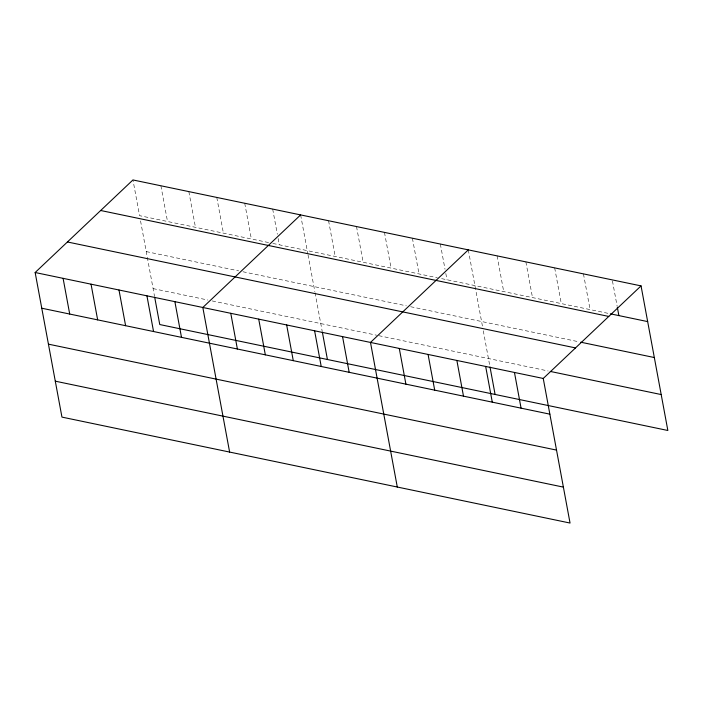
<?xml version="1.0" encoding="UTF-8"?>
<svg xmlns="http://www.w3.org/2000/svg" width="703" height="703" viewBox="0 0 703 703"><rect width="100%" height="100%" fill="white"/><g stroke="black" fill="none" stroke-linecap="round" stroke-linejoin="round"><path stroke-width="0.53" stroke-dasharray="3.52 2.64" d="M268.555 242.553L139.572 215.663L132.955 179.95M272.852 243.449L437.301 277.738M441.598 278.634L610.345 313.819M146.233 251.595L238.669 270.866M242.966 271.762L406.343 305.823M410.64 306.719L578.613 341.746M153.096 288.608L207.912 300.04M212.209 300.937L376.659 335.226M378.803 335.674L548.155 370.982M612.454 280.945L617.129 306.148M583.464 273.889L590.089 309.592M554.676 267.887L561.293 303.591M525.879 261.876L532.505 297.589M497.091 255.874L503.708 291.587M468.295 249.873L482.53 326.658M483.295 330.77L489.806 365.929M440.35 244.046L445.025 269.249M445.807 273.458L446.967 279.759M412.406 238.22L419.023 273.933M384.462 232.394L391.079 268.107M356.518 226.568L363.135 262.272M328.573 220.742L335.19 256.446M300.629 214.916L307.835 253.792M308.028 254.846L314.856 291.692M315.049 292.72L322.141 330.972M272.685 209.09L277.351 234.292M278.133 238.493L279.302 244.793M244.732 203.255L251.358 238.967M216.788 197.429L223.405 233.141M188.843 191.603L195.46 227.315M160.899 185.777L167.516 221.489M140.556 220.944L154.467 296.007"/><path stroke-width="1.05" d="M641.048 285.893L543.243 378.46L570.045 523.05L61.952 417.107L35.15 272.518L132.955 179.95L641.048 285.893L667.85 430.482L159.757 324.54L154.66 297.07M300.629 214.916L202.824 307.475L229.617 452.064M468.295 249.873L370.49 342.44L397.292 487.03M610.345 313.819L647.674 321.605M100.678 210.496L608.78 316.438M580.748 342.194L654.326 357.537M67.426 241.973L575.52 347.915M550.291 371.43L661.189 394.559M35.15 272.518L543.243 378.46M41.767 308.222L549.869 414.164M48.428 344.154L556.521 450.096M55.291 381.175L563.384 487.117M617.322 307.193L618.877 315.603M514.455 372.449L521.072 408.162M490.009 366.992L495.097 394.462M485.659 366.448L492.285 402.16M456.871 360.446L463.488 396.158M428.074 354.444L434.7 390.156M399.286 348.442L405.903 384.146M342.546 336.614L349.171 372.318M322.334 332.027L327.422 359.505M314.601 330.779L321.218 366.491M286.657 324.953L293.274 360.665M258.713 319.127L265.33 354.839M230.769 313.301L237.386 349.013M174.88 301.649L181.497 337.361M146.927 295.822L153.553 331.535M118.983 289.996L125.609 325.7M91.038 284.17L97.655 319.874M63.094 278.344L69.711 314.048"/></g></svg>
